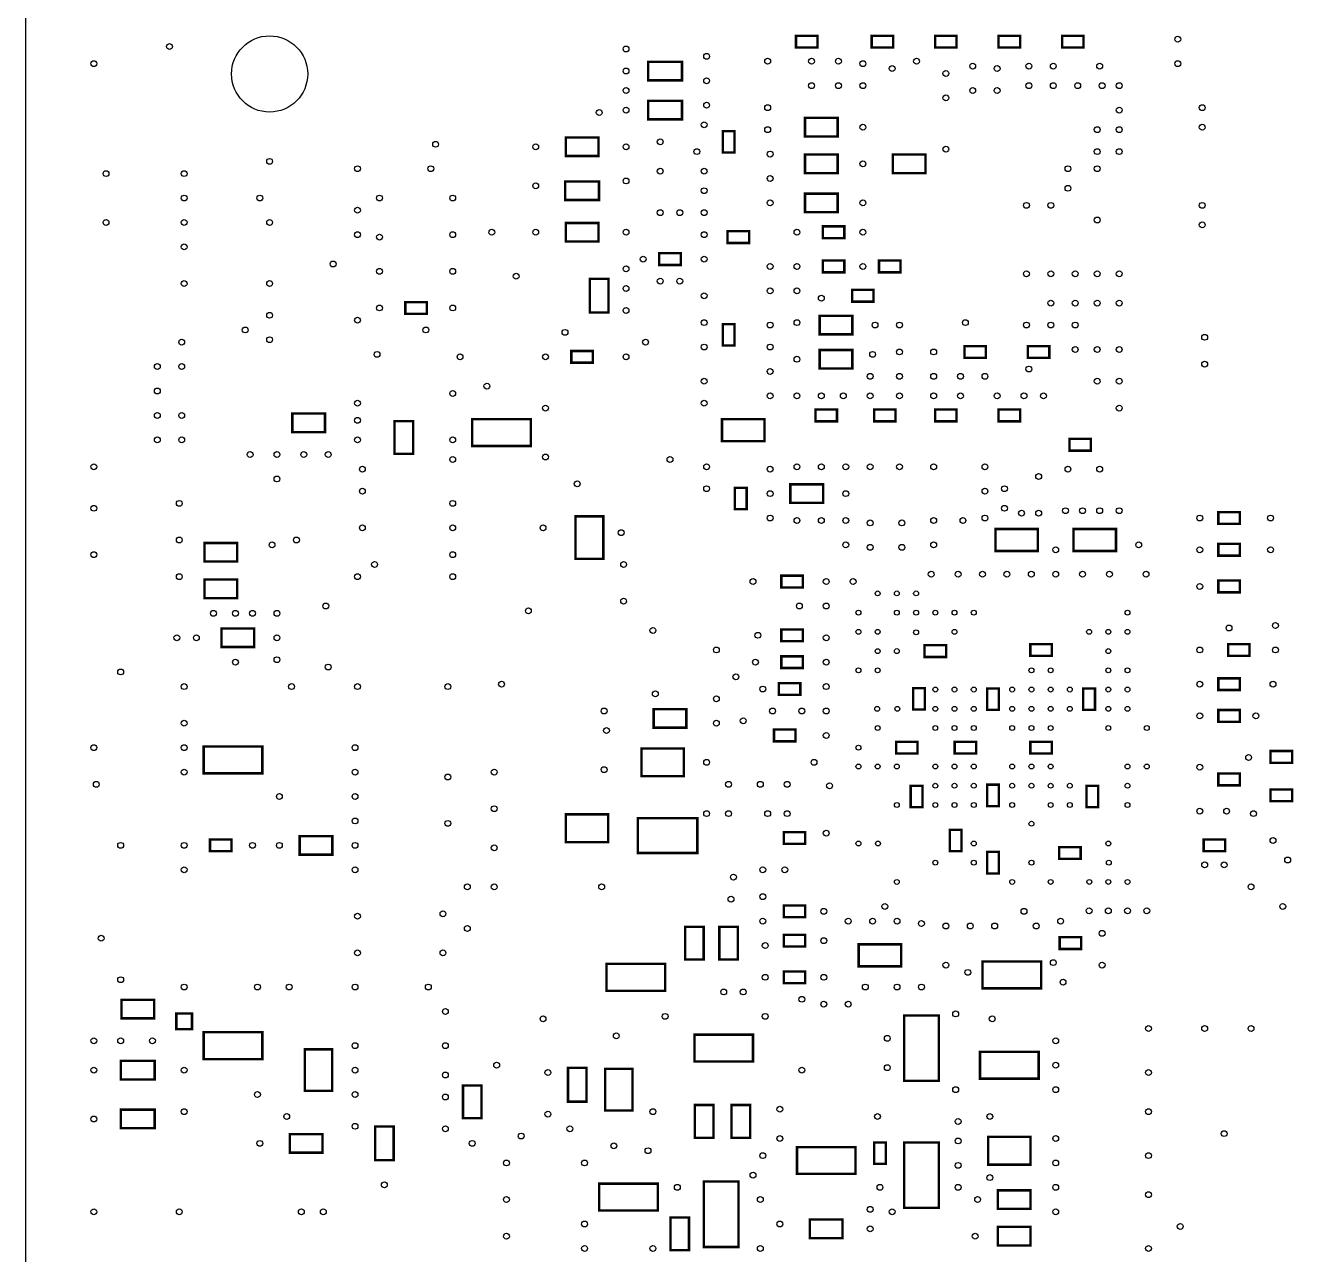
# Model space of a CAD drawing. Extents: x -225 to 380, y -363 to 289.
# Drawn here: x -89.5 to -23.4, y -137.2 to -73.3 of the extents above; entities that cross this region are included whole.
import ezdxf

# ---------------------------------------------------------------- set-up
doc = ezdxf.new("R2010")
doc.units = 0
doc.header["$MEASUREMENT"] = 0
doc.layers.get('0').update_dxf_attribs({"linetype": 'CONTINUOUS'})
for name, color, linetype in [('1_4_FUGAS_PASADAS', 1, 'CONTINUOUS'), ('_G01-IND-2BOT_OUTLINE_PART', 7, 'CONTINUOUS'), ('_G01-IND-3GEN_DRILLS', 40, 'CONTINUOUS')]:
    doc.layers.add(name, color=color, linetype=linetype)

# ---------------------------------------------------------------- blocks, each defined once
blk = doc.blocks.new('ROUND_6')
blk.add_circle((0, 0), 0.005)
blk = doc.blocks.new('ROUND_99')
blk.add_circle((0, 0), 0.006)
blk = doc.blocks.new('ROUND_238')
blk.add_circle((0, 0), 0.078)

msp = doc.modelspace()

# ---------------------------------------------------------------- linework, layer by layer
at = {"layer": '1_4_FUGAS_PASADAS', "linetype": 'Continuous'}
msp.add_lwpolyline([(88.59519, -14.351), (-18.18867, -14.351, 0.22773508), (-22.15424, -16.256, -0.22773508), (-26.11981, -18.161), (-28.52828, -18.161, -0.22773508), (-32.49385, -16.256, 0.22773508), (-36.45943, -14.351), (-83.18501, -14.351, 0.41421356), (-89.53501, -20.701), (-89.53501, -193.548, 0.41421356), (-83.18501, -199.898), (-39.75101, -199.898, -0.41421356), (-34.67101, -204.978), (-34.67101, -211.20175, 0.41418569), (-28.32161, -217.55175), (16.89038, -217.55606, 0.41424144), (23.24098, -211.20606), (23.24098, -206.12289, -0.41420392), (28.32082, -201.04289), (80.39121, -201.04118, 0.41420392)], format="xyb", dxfattribs=at)
at = {"layer": '_G01-IND-2BOT_OUTLINE_PART', "linetype": 'Continuous', "const_width": 0.127}
for points in [[(-49.45381, -73.8632), (-49.45381, -74.4728), (-48.33621, -74.4728), (-48.33621, -73.8632), (-49.45381, -73.8632)], [(-44.39921, -74.4728), (-44.39921, -73.8632), (-45.51681, -73.8632), (-45.51681, -74.4728), (-44.39921, -74.4728)], [(-42.21481, -73.8632), (-42.21481, -74.4728), (-41.09721, -74.4728), (-41.09721, -73.8632), (-42.21481, -73.8632)], [(-38.91281, -73.8632), (-38.91281, -74.4728), (-37.79521, -74.4728), (-37.79521, -73.8632), (-38.91281, -73.8632)], [(-35.61081, -73.8632), (-35.61081, -74.4728), (-34.49321, -74.4728), (-34.49321, -73.8632), (-35.61081, -73.8632)], [(-55.38471, -76.1746), (-55.38471, -75.2094), (-57.13731, -75.2094), (-57.13731, -76.1746), (-55.38471, -76.1746)], [(-55.38471, -78.2066), (-55.38471, -77.2414), (-57.13731, -77.2414), (-57.13731, -78.2066), (-55.38471, -78.2066)], [(-47.28211, -79.0956), (-47.28211, -78.1304), (-48.98391, -78.1304), (-48.98391, -79.0956), (-47.28211, -79.0956)], [(-59.72811, -80.1116), (-59.72811, -79.1464), (-61.42991, -79.1464), (-61.42991, -80.1116), (-59.72811, -80.1116)], [(-53.26381, -79.9338), (-52.65421, -79.9338), (-52.65421, -78.8162), (-53.26381, -78.8162), (-53.26381, -79.9338)], [(-47.28211, -81.0006), (-47.28211, -80.0354), (-48.98391, -80.0354), (-48.98391, -81.0006), (-47.28211, -81.0006)], [(-42.71011, -81.0006), (-42.71011, -80.0354), (-44.41191, -80.0354), (-44.41191, -81.0006), (-42.71011, -81.0006)], [(-59.70271, -82.3976), (-59.70271, -81.4324), (-61.45531, -81.4324), (-61.45531, -82.3976), (-59.70271, -82.3976)], [(-47.28211, -83.0326), (-47.28211, -82.0674), (-48.98391, -82.0674), (-48.98391, -83.0326), (-47.28211, -83.0326)], [(-59.72811, -84.5566), (-59.72811, -83.5914), (-61.42991, -83.5914), (-61.42991, -84.5566), (-59.72811, -84.5566)], [(-51.89221, -84.6328), (-51.89221, -84.0232), (-53.00981, -84.0232), (-53.00981, -84.6328), (-51.89221, -84.6328)], [(-46.93921, -84.3788), (-46.93921, -83.7692), (-48.05681, -83.7692), (-48.05681, -84.3788), (-46.93921, -84.3788)], [(-56.56581, -85.1662), (-56.56581, -85.7758), (-55.44821, -85.7758), (-55.44821, -85.1662), (-56.56581, -85.1662)], [(-46.93921, -86.1568), (-46.93921, -85.5472), (-48.05681, -85.5472), (-48.05681, -86.1568), (-46.93921, -86.1568)], [(-44.01821, -86.1568), (-44.01821, -85.5472), (-45.13581, -85.5472), (-45.13581, -86.1568), (-44.01821, -86.1568)], [(-60.17261, -88.2523), (-59.20741, -88.2523), (-59.20741, -86.4997), (-60.17261, -86.4997), (-60.17261, -88.2523)], [(-45.41521, -87.6808), (-45.41521, -87.0712), (-46.53281, -87.0712), (-46.53281, -87.6808), (-45.41521, -87.6808)], [(-69.77381, -87.7062), (-69.77381, -88.3158), (-68.65621, -88.3158), (-68.65621, -87.7062), (-69.77381, -87.7062)], [(-46.52011, -89.3826), (-46.52011, -88.4174), (-48.22191, -88.4174), (-48.22191, -89.3826), (-46.52011, -89.3826)], [(-53.26381, -89.9668), (-52.65421, -89.9668), (-52.65421, -88.8492), (-53.26381, -88.8492), (-53.26381, -89.9668)], [(-39.57321, -90.6018), (-39.57321, -89.9922), (-40.69081, -89.9922), (-40.69081, -90.6018), (-39.57321, -90.6018)], [(-37.38881, -89.9922), (-37.38881, -90.6018), (-36.27121, -90.6018), (-36.27121, -89.9922), (-37.38881, -89.9922)], [(-60.02021, -90.8558), (-60.02021, -90.2462), (-61.13781, -90.2462), (-61.13781, -90.8558), (-60.02021, -90.8558)], [(-48.22191, -90.1954), (-48.22191, -91.1606), (-46.52011, -91.1606), (-46.52011, -90.1954), (-48.22191, -90.1954)], [(-47.32021, -93.9038), (-47.32021, -93.2942), (-48.43781, -93.2942), (-48.43781, -93.9038), (-47.32021, -93.9038)], [(-44.27221, -93.9038), (-44.27221, -93.2942), (-45.38981, -93.2942), (-45.38981, -93.9038), (-44.27221, -93.9038)], [(-41.09721, -93.9038), (-41.09721, -93.2942), (-42.21481, -93.2942), (-42.21481, -93.9038), (-41.09721, -93.9038)], [(-37.79521, -93.9038), (-37.79521, -93.2942), (-38.91281, -93.2942), (-38.91281, -93.9038), (-37.79521, -93.9038)], [(-75.65391, -93.4974), (-75.65391, -94.4626), (-73.95211, -94.4626), (-73.95211, -93.4974), (-75.65391, -93.4974)], [(-70.33261, -95.5929), (-69.36741, -95.5929), (-69.36741, -93.8911), (-70.33261, -93.8911), (-70.33261, -95.5929)], [(-63.24601, -95.1865), (-63.24601, -93.7895), (-66.29401, -93.7895), (-66.29401, -95.1865), (-63.24601, -95.1865)], [(-53.30191, -93.7895), (-53.30191, -94.9325), (-51.09211, -94.9325), (-51.09211, -93.7895), (-53.30191, -93.7895)], [(-35.22981, -94.8182), (-35.22981, -95.4278), (-34.11221, -95.4278), (-34.11221, -94.8182), (-35.22981, -94.8182)], [(-48.04411, -98.1456), (-48.04411, -97.1804), (-49.74591, -97.1804), (-49.74591, -98.1456), (-48.04411, -98.1456)], [(-52.01921, -97.3582), (-52.62881, -97.3582), (-52.62881, -98.4758), (-52.01921, -98.4758), (-52.01921, -97.3582)], [(-26.36521, -99.2378), (-26.36521, -98.6282), (-27.48281, -98.6282), (-27.48281, -99.2378), (-26.36521, -99.2378)], [(-60.92191, -101.0539), (-59.47411, -101.0539), (-59.47411, -98.8441), (-60.92191, -98.8441), (-60.92191, -101.0539)], [(-36.86811, -100.6475), (-36.86811, -99.5045), (-39.07791, -99.5045), (-39.07791, -100.6475), (-36.86811, -100.6475)], [(-32.80411, -100.6475), (-32.80411, -99.5045), (-35.01391, -99.5045), (-35.01391, -100.6475), (-32.80411, -100.6475)], [(-80.22591, -100.2284), (-80.22591, -101.1936), (-78.52411, -101.1936), (-78.52411, -100.2284), (-80.22591, -100.2284)], [(-26.36521, -100.8888), (-26.36521, -100.2792), (-27.48281, -100.2792), (-27.48281, -100.8888), (-26.36521, -100.8888)], [(-49.09821, -102.5398), (-49.09821, -101.9302), (-50.21581, -101.9302), (-50.21581, -102.5398), (-49.09821, -102.5398)], [(-78.52411, -103.0986), (-78.52411, -102.1334), (-80.22591, -102.1334), (-80.22591, -103.0986), (-78.52411, -103.0986)], [(-26.36521, -102.7938), (-26.36521, -102.1842), (-27.48281, -102.1842), (-27.48281, -102.7938), (-26.36521, -102.7938)], [(-77.63511, -105.6386), (-77.63511, -104.6734), (-79.33691, -104.6734), (-79.33691, -105.6386), (-77.63511, -105.6386)], [(-50.21581, -104.7242), (-50.21581, -105.3338), (-49.09821, -105.3338), (-49.09821, -104.7242), (-50.21581, -104.7242)], [(-42.7637, -105.54615), (-42.7637, -106.15575), (-41.6461, -106.15575), (-41.6461, -105.54615), (-42.7637, -105.54615)], [(-36.14421, -106.0958), (-36.14421, -105.4862), (-37.26181, -105.4862), (-37.26181, -106.0958), (-36.14421, -106.0958)], [(-26.97481, -105.4862), (-26.97481, -106.0958), (-25.85721, -106.0958), (-25.85721, -105.4862), (-26.97481, -105.4862)], [(-49.09821, -106.7308), (-49.09821, -106.1212), (-50.21581, -106.1212), (-50.21581, -106.7308), (-49.09821, -106.7308)], [(-26.36521, -107.8738), (-26.36521, -107.2642), (-27.48281, -107.2642), (-27.48281, -107.8738), (-26.36521, -107.8738)], [(-50.34281, -107.5182), (-50.34281, -108.1278), (-49.22521, -108.1278), (-49.22521, -107.5182), (-50.34281, -107.5182)], [(-43.35781, -108.8898), (-42.74821, -108.8898), (-42.74821, -107.7722), (-43.35781, -107.7722), (-43.35781, -108.8898)], [(-38.90011, -107.79227), (-39.50971, -107.79227), (-39.50971, -108.90987), (-38.90011, -108.90987), (-38.90011, -107.79227)], [(-33.90012, -107.79227), (-34.50972, -107.79227), (-34.50972, -108.90987), (-33.90012, -108.90987), (-33.90012, -107.79227)], [(-56.85791, -108.8644), (-56.85791, -109.8296), (-55.15611, -109.8296), (-55.15611, -108.8644), (-56.85791, -108.8644)], [(-26.36521, -109.5248), (-26.36521, -108.9152), (-27.48281, -108.9152), (-27.48281, -109.5248), (-26.36521, -109.5248)], [(-50.59681, -109.9312), (-50.59681, -110.5408), (-49.47921, -110.5408), (-49.47921, -109.9312), (-50.59681, -109.9312)], [(-43.12921, -111.1758), (-43.12921, -110.5662), (-44.24681, -110.5662), (-44.24681, -111.1758), (-43.12921, -111.1758)], [(-41.19881, -110.5662), (-41.19881, -111.1758), (-40.08121, -111.1758), (-40.08121, -110.5662), (-41.19881, -110.5662)], [(-36.14421, -111.1758), (-36.14421, -110.5662), (-37.26181, -110.5662), (-37.26181, -111.1758), (-36.14421, -111.1758)], [(-80.26401, -110.8075), (-80.26401, -112.2045), (-77.21601, -112.2045), (-77.21601, -110.8075), (-80.26401, -110.8075)], [(-57.49291, -110.9091), (-57.49291, -112.3569), (-55.28311, -112.3569), (-55.28311, -110.9091), (-57.49291, -110.9091)], [(-23.64614, -111.65586), (-23.64614, -111.04626), (-24.76374, -111.04626), (-24.76374, -111.65586), (-23.64614, -111.65586)], [(-26.36521, -112.8268), (-26.36521, -112.2172), (-27.48281, -112.2172), (-27.48281, -112.8268), (-26.36521, -112.8268)], [(-42.87521, -112.8522), (-43.48481, -112.8522), (-43.48481, -113.9698), (-42.87521, -113.9698), (-42.87521, -112.8522)], [(-39.50971, -113.90986), (-38.90011, -113.90986), (-38.90011, -112.79226), (-39.50971, -112.79226), (-39.50971, -113.90986)], [(-34.34081, -113.9698), (-33.73121, -113.9698), (-33.73121, -112.8522), (-34.34081, -112.8522), (-34.34081, -113.9698)], [(-23.64614, -113.65586), (-23.64614, -113.04626), (-24.76374, -113.04626), (-24.76374, -113.65586), (-23.64614, -113.65586)], [(-59.22011, -115.7859), (-59.22011, -114.3381), (-61.42991, -114.3381), (-61.42991, -115.7859), (-59.22011, -115.7859)], [(-57.68341, -114.5413), (-57.68341, -116.3447), (-54.58461, -116.3447), (-54.58461, -114.5413), (-57.68341, -114.5413)], [(-40.84321, -115.1382), (-41.45281, -115.1382), (-41.45281, -116.2558), (-40.84321, -116.2558), (-40.84321, -115.1382)], [(-79.93381, -115.6462), (-79.93381, -116.2558), (-78.81621, -116.2558), (-78.81621, -115.6462), (-79.93381, -115.6462)], [(-73.57111, -116.4336), (-73.57111, -115.4684), (-75.27291, -115.4684), (-75.27291, -116.4336), (-73.57111, -116.4336)], [(-48.97121, -115.8748), (-48.97121, -115.2652), (-50.08881, -115.2652), (-50.08881, -115.8748), (-48.97121, -115.8748)], [(-28.24481, -115.6462), (-28.24481, -116.2558), (-27.12721, -116.2558), (-27.12721, -115.6462), (-28.24481, -115.6462)], [(-38.90011, -116.29213), (-39.50971, -116.29213), (-39.50971, -117.40973), (-38.90011, -117.40973), (-38.90011, -116.29213)], [(-34.64612, -116.65585), (-34.64612, -116.04625), (-35.76372, -116.04625), (-35.76372, -116.65585), (-34.64612, -116.65585)], [(-50.08881, -119.0752), (-50.08881, -119.6848), (-48.97121, -119.6848), (-48.97121, -119.0752), (-50.08881, -119.0752)], [(-55.21961, -121.8819), (-54.25441, -121.8819), (-54.25441, -120.1801), (-55.21961, -120.1801), (-55.21961, -121.8819)], [(-52.47641, -120.1801), (-53.44161, -120.1801), (-53.44161, -121.8819), (-52.47641, -121.8819), (-52.47641, -120.1801)], [(-50.08881, -120.5992), (-50.08881, -121.2088), (-48.97121, -121.2088), (-48.97121, -120.5992), (-50.08881, -120.5992)], [(-43.98011, -122.2375), (-43.98011, -121.0945), (-46.18991, -121.0945), (-46.18991, -122.2375), (-43.98011, -122.2375)], [(-35.73781, -120.7262), (-35.73781, -121.3358), (-34.62021, -121.3358), (-34.62021, -120.7262), (-35.73781, -120.7262)], [(-59.30901, -122.1105), (-59.30901, -123.5075), (-56.26101, -123.5075), (-56.26101, -122.1105), (-59.30901, -122.1105)], [(-39.75101, -121.9835), (-39.75101, -123.3805), (-36.70301, -123.3805), (-36.70301, -121.9835), (-39.75101, -121.9835)], [(-50.08881, -122.5042), (-50.08881, -123.1138), (-48.97121, -123.1138), (-48.97121, -122.5042), (-50.08881, -122.5042)], [(-82.84211, -124.9426), (-82.84211, -123.9774), (-84.54391, -123.9774), (-84.54391, -124.9426), (-82.84211, -124.9426)], [(-81.68641, -124.6886), (-81.68641, -125.5014), (-80.87361, -125.5014), (-80.87361, -124.6886), (-81.68641, -124.6886)], [(-42.02431, -124.7902), (-43.82771, -124.7902), (-43.82771, -128.1938), (-42.02431, -128.1938), (-42.02431, -124.7902)], [(-80.26401, -125.6665), (-80.26401, -127.0635), (-77.21601, -127.0635), (-77.21601, -125.6665), (-80.26401, -125.6665)], [(-54.73701, -125.7935), (-54.73701, -127.1905), (-51.68901, -127.1905), (-51.68901, -125.7935), (-54.73701, -125.7935)], [(-75.00621, -128.7145), (-73.58381, -128.7145), (-73.58381, -126.5555), (-75.00621, -126.5555), (-75.00621, -128.7145)], [(-39.87801, -126.6825), (-39.87801, -128.0795), (-36.83001, -128.0795), (-36.83001, -126.6825), (-39.87801, -126.6825)], [(-82.81671, -128.1176), (-82.81671, -127.1524), (-84.56931, -127.1524), (-84.56931, -128.1176), (-82.81671, -128.1176)], [(-60.35041, -127.5207), (-61.31561, -127.5207), (-61.31561, -129.2733), (-60.35041, -129.2733), (-60.35041, -127.5207)], [(-57.96281, -127.5715), (-59.38521, -127.5715), (-59.38521, -129.7305), (-57.96281, -129.7305), (-57.96281, -127.5715)], [(-66.77661, -130.1369), (-65.81141, -130.1369), (-65.81141, -128.4351), (-66.77661, -128.4351), (-66.77661, -130.1369)], [(-82.81671, -130.6576), (-82.81671, -129.6924), (-84.56931, -129.6924), (-84.56931, -130.6576), (-82.81671, -130.6576)], [(-53.74641, -129.4511), (-54.71161, -129.4511), (-54.71161, -131.1529), (-53.74641, -131.1529), (-53.74641, -129.4511)], [(-51.84141, -129.4511), (-52.80661, -129.4511), (-52.80661, -131.1529), (-51.84141, -131.1529), (-51.84141, -129.4511)], [(-74.07911, -131.9276), (-74.07911, -130.9624), (-75.78091, -130.9624), (-75.78091, -131.9276), (-74.07911, -131.9276)], [(-71.34861, -132.3213), (-70.38341, -132.3213), (-70.38341, -130.5687), (-71.34861, -130.5687), (-71.34861, -132.3213)], [(-46.35501, -133.0325), (-46.35501, -131.6355), (-49.40301, -131.6355), (-49.40301, -133.0325), (-46.35501, -133.0325)], [(-45.38981, -132.5118), (-44.78021, -132.5118), (-44.78021, -131.3942), (-45.38981, -131.3942), (-45.38981, -132.5118)], [(-42.02431, -131.3942), (-43.82771, -131.3942), (-43.82771, -134.7978), (-42.02431, -134.7978), (-42.02431, -131.3942)], [(-37.24911, -132.5499), (-37.24911, -131.1021), (-39.45891, -131.1021), (-39.45891, -132.5499), (-37.24911, -132.5499)], [(-59.69001, -133.5405), (-59.69001, -134.9375), (-56.64201, -134.9375), (-56.64201, -133.5405), (-59.69001, -133.5405)], [(-52.43831, -133.4262), (-54.24171, -133.4262), (-54.24171, -136.8298), (-52.43831, -136.8298), (-52.43831, -133.4262)], [(-37.24911, -134.8486), (-37.24911, -133.8834), (-38.95091, -133.8834), (-38.95091, -134.8486), (-37.24911, -134.8486)], [(-55.98161, -136.9949), (-55.01641, -136.9949), (-55.01641, -135.2931), (-55.98161, -135.2931), (-55.98161, -136.9949)], [(-48.72991, -135.4074), (-48.72991, -136.3726), (-47.02811, -136.3726), (-47.02811, -135.4074), (-48.72991, -135.4074)], [(-38.95091, -135.7884), (-38.95091, -136.7536), (-37.24911, -136.7536), (-37.24911, -135.7884), (-38.95091, -135.7884)]]:
    msp.add_lwpolyline(points, dxfattribs=at)

# ---------------------------------------------------------------- block references
at = {"layer": '_G01-IND-3GEN_DRILLS', "linetype": 'Continuous', "xscale": 25.4, "yscale": 25.4, "zscale": 25.4, "rotation": 270}
for name, p in [('ROUND_238', (-76.83501, -75.8444)), ('ROUND_99', (-29.59101, -74.041)), ('ROUND_99', (-82.04201, -74.422)), ('ROUND_99', (-58.29301, -74.549)), ('ROUND_99', (-54.10201, -74.93)), ('ROUND_99', (-85.97901, -75.311)), ('ROUND_99', (-50.92701, -75.184)), ('ROUND_99', (-48.64101, -75.184)), ('ROUND_99', (-47.24401, -75.184)), ('ROUND_99', (-45.97401, -75.311)), ('ROUND_99', (-44.45001, -75.565)), ('ROUND_99', (-43.18001, -75.184)), ('ROUND_99', (-40.25901, -75.438)), ('ROUND_99', (-38.98901, -75.565)), ('ROUND_99', (-37.33801, -75.438)), ('ROUND_99', (-36.06801, -75.438)), ('ROUND_99', (-33.65501, -75.438)), ('ROUND_99', (-29.59101, -75.311)), ('ROUND_99', (-58.29301, -75.692)), ('ROUND_99', (-54.10201, -76.2)), ('ROUND_99', (-41.65601, -75.819)), ('ROUND_99', (-58.29301, -76.708)), ('ROUND_99', (-48.64101, -76.454)), ('ROUND_99', (-47.24401, -76.454)), ('ROUND_99', (-45.97401, -76.454)), ('ROUND_99', (-40.25901, -76.708)), ('ROUND_99', (-38.98901, -76.708)), ('ROUND_99', (-37.33801, -76.454)), ('ROUND_99', (-36.06801, -76.454)), ('ROUND_99', (-34.79801, -76.454)), ('ROUND_99', (-33.52801, -76.454)), ('ROUND_99', (-32.63901, -76.454)), ('ROUND_99', (-54.10201, -77.47)), ('ROUND_99', (-41.65601, -77.089)), ('ROUND_99', (-59.69001, -77.851)), ('ROUND_99', (-58.29301, -77.724)), ('ROUND_99', (-50.92701, -77.597)), ('ROUND_99', (-32.63901, -77.724)), ('ROUND_99', (-28.32101, -77.597)), ('ROUND_99', (-54.22901, -78.486)), ('ROUND_99', (-50.92701, -78.74)), ('ROUND_99', (-45.97401, -78.613)), ('ROUND_99', (-33.78201, -78.74)), ('ROUND_99', (-32.63901, -78.74)), ('ROUND_99', (-28.32101, -78.613)), ('ROUND_99', (-68.19901, -79.502)), ('ROUND_99', (-56.51501, -79.375)), ('ROUND_99', (-62.99201, -79.629)), ('ROUND_99', (-58.29301, -79.629)), ('ROUND_99', (-54.61001, -79.883)), ('ROUND_99', (-50.80001, -80.01)), ('ROUND_99', (-41.65601, -79.756)), ('ROUND_99', (-33.78201, -79.883)), ('ROUND_99', (-32.63901, -79.883)), ('ROUND_99', (-76.83501, -80.391)), ('ROUND_99', (-72.26301, -80.772)), ('ROUND_99', (-68.45301, -80.772)), ('ROUND_99', (-45.97401, -80.518)), ('ROUND_99', (-35.30601, -80.772)), ('ROUND_99', (-33.78201, -80.772)), ('ROUND_99', (-85.34401, -81.026)), ('ROUND_99', (-81.28001, -81.026)), ('ROUND_99', (-58.29301, -81.407)), ('ROUND_99', (-56.51501, -80.899)), ('ROUND_99', (-54.22901, -80.899)), ('ROUND_99', (-50.80001, -81.28)), ('ROUND_99', (-62.99201, -81.661)), ('ROUND_99', (-54.22901, -81.915)), ('ROUND_99', (-35.30601, -81.788)), ('ROUND_99', (-81.28001, -82.296)), ('ROUND_99', (-77.34301, -82.296)), ('ROUND_99', (-71.12001, -82.296)), ('ROUND_99', (-67.31001, -82.296)), ('ROUND_99', (-50.80001, -82.55)), ('ROUND_99', (-45.97401, -82.55)), ('ROUND_99', (-37.46501, -82.677)), ('ROUND_99', (-36.19501, -82.677)), ('ROUND_99', (-28.32101, -82.677)), ('ROUND_99', (-72.26301, -82.931)), ('ROUND_99', (-56.51501, -83.058)), ('ROUND_99', (-55.49901, -83.058)), ('ROUND_99', (-54.22901, -83.058)), ('ROUND_99', (-33.78201, -83.439)), ('ROUND_99', (-85.34401, -83.566)), ('ROUND_99', (-81.28001, -83.566)), ('ROUND_99', (-76.83501, -83.566)), ('ROUND_99', (-65.27801, -84.074)), ('ROUND_99', (-62.99201, -84.074)), ('ROUND_99', (-58.29301, -84.074)), ('ROUND_99', (-49.40301, -84.074)), ('ROUND_99', (-45.97401, -84.074)), ('ROUND_99', (-28.32101, -83.693)), ('ROUND_99', (-81.28001, -84.836)), ('ROUND_99', (-72.26301, -84.201)), ('ROUND_99', (-71.12001, -84.328)), ('ROUND_99', (-67.31001, -84.201)), ('ROUND_99', (-54.22901, -84.201)), ('ROUND_99', (-57.40401, -85.471)), ('ROUND_99', (-54.22901, -85.471)), ('ROUND_99', (-73.53301, -85.725)), ('ROUND_99', (-71.12001, -86.106)), ('ROUND_99', (-67.31001, -86.106)), ('ROUND_99', (-58.29301, -85.979)), ('ROUND_99', (-50.80001, -85.852)), ('ROUND_99', (-49.40301, -85.852)), ('ROUND_99', (-45.97401, -85.852)), ('ROUND_99', (-81.28001, -86.741)), ('ROUND_99', (-76.83501, -86.741)), ('ROUND_99', (-64.00801, -86.36)), ('ROUND_99', (-56.51501, -86.614)), ('ROUND_99', (-55.49901, -86.614)), ('ROUND_99', (-37.46501, -86.233)), ('ROUND_99', (-36.19501, -86.233)), ('ROUND_99', (-34.92501, -86.233)), ('ROUND_99', (-33.78201, -86.233)), ('ROUND_99', (-32.63901, -86.233)), ('ROUND_99', (-58.29301, -86.995)), ('ROUND_99', (-54.22901, -87.376)), ('ROUND_99', (-50.80001, -87.122)), ('ROUND_99', (-49.40301, -87.122)), ('ROUND_99', (-48.13301, -87.503)), ('ROUND_99', (-71.12001, -88.011)), ('ROUND_99', (-67.31001, -88.011)), ('ROUND_99', (-58.29301, -88.138)), ('ROUND_99', (-36.19501, -87.757)), ('ROUND_99', (-34.92501, -87.757)), ('ROUND_99', (-33.78201, -87.757)), ('ROUND_99', (-32.63901, -87.757)), ('ROUND_99', (-76.83501, -88.392)), ('ROUND_99', (-72.26301, -88.646)), ('ROUND_99', (-54.22901, -88.773)), ('ROUND_99', (-49.40301, -88.773)), ('ROUND_99', (-40.64001, -88.773)), ('ROUND_99', (-78.10501, -89.154)), ('ROUND_99', (-68.70701, -89.154)), ('ROUND_99', (-61.46801, -89.281)), ('ROUND_99', (-50.80001, -88.9)), ('ROUND_99', (-45.33901, -88.9)), ('ROUND_99', (-44.06901, -88.9)), ('ROUND_99', (-37.46501, -88.9)), ('ROUND_99', (-36.19501, -88.9)), ('ROUND_99', (-34.92501, -88.9)), ('ROUND_99', (-81.40701, -89.789)), ('ROUND_99', (-76.83501, -89.662)), ('ROUND_99', (-57.27701, -89.789)), ('ROUND_99', (-54.22901, -90.043)), ('ROUND_99', (-50.80001, -90.043)), ('ROUND_99', (-28.19401, -89.535)), ('ROUND_99', (-71.24701, -90.424)), ('ROUND_99', (-66.92901, -90.551)), ('ROUND_99', (-62.48401, -90.551)), ('ROUND_99', (-58.29301, -90.551)), ('ROUND_99', (-49.40301, -90.678)), ('ROUND_99', (-45.46601, -90.424)), ('ROUND_99', (-44.06901, -90.297)), ('ROUND_99', (-42.29101, -90.297)), ('ROUND_99', (-34.92501, -90.17)), ('ROUND_99', (-33.78201, -90.17)), ('ROUND_99', (-32.63901, -90.17)), ('ROUND_99', (-82.67701, -91.059)), ('ROUND_99', (-81.40701, -91.059)), ('ROUND_99', (-50.80001, -91.313)), ('ROUND_99', (-37.33801, -91.186)), ('ROUND_99', (-28.19401, -90.932)), ('ROUND_99', (-65.53201, -92.075)), ('ROUND_99', (-54.22901, -91.821)), ('ROUND_99', (-45.59301, -91.567)), ('ROUND_99', (-44.06901, -91.567)), ('ROUND_99', (-42.29101, -91.567)), ('ROUND_99', (-40.89401, -91.567)), ('ROUND_99', (-39.62401, -91.567)), ('ROUND_99', (-33.78201, -91.821)), ('ROUND_99', (-32.63901, -91.821)), ('ROUND_99', (-82.67701, -92.329)), ('ROUND_99', (-67.31001, -92.456)), ('ROUND_99', (-50.80001, -92.583)), ('ROUND_99', (-49.40301, -92.583)), ('ROUND_99', (-48.13301, -92.583)), ('ROUND_99', (-46.99001, -92.583)), ('ROUND_99', (-45.59301, -92.583)), ('ROUND_99', (-44.06901, -92.583)), ('ROUND_99', (-42.29101, -92.583)), ('ROUND_99', (-40.89401, -92.583)), ('ROUND_99', (-38.98901, -92.583)), ('ROUND_99', (-37.59201, -92.583)), ('ROUND_99', (-36.57601, -92.583)), ('ROUND_99', (-72.26301, -92.964)), ('ROUND_99', (-62.48401, -93.218)), ('ROUND_99', (-54.22901, -92.964)), ('ROUND_99', (-32.63901, -93.218)), ('ROUND_99', (-82.67701, -93.599)), ('ROUND_99', (-81.40701, -93.599)), ('ROUND_99', (-72.26301, -93.853)), ('ROUND_99', (-82.67701, -94.869)), ('ROUND_99', (-81.40701, -94.869)), ('ROUND_99', (-72.26301, -94.869)), ('ROUND_99', (-67.31001, -94.869)), ('ROUND_99', (-77.85101, -95.631)), ('ROUND_99', (-76.45401, -95.631)), ('ROUND_99', (-75.05701, -95.631)), ('ROUND_99', (-73.78701, -95.631)), ('ROUND_99', (-67.31001, -95.885)), ('ROUND_99', (-62.48401, -95.758)), ('ROUND_99', (-56.00701, -95.885)), ('ROUND_99', (-85.97901, -96.266)), ('ROUND_99', (-72.00901, -96.393)), ('ROUND_99', (-54.10201, -96.266)), ('ROUND_99', (-50.80001, -96.393)), ('ROUND_99', (-49.40301, -96.266)), ('ROUND_99', (-48.13301, -96.266)), ('ROUND_99', (-46.86301, -96.266)), ('ROUND_99', (-45.59301, -96.266)), ('ROUND_99', (-44.06901, -96.266)), ('ROUND_99', (-42.29101, -96.266)), ('ROUND_99', (-39.62401, -96.266)), ('ROUND_99', (-35.30601, -96.393)), ('ROUND_99', (-33.65501, -96.393)), ('ROUND_99', (-76.45401, -96.901)), ('ROUND_99', (-60.83301, -97.155)), ('ROUND_99', (-54.10201, -97.409)), ('ROUND_99', (-38.60801, -97.409)), ('ROUND_99', (-36.83001, -96.774)), ('ROUND_99', (-72.00901, -97.536)), ('ROUND_99', (-50.80001, -97.663)), ('ROUND_99', (-46.86301, -97.663)), ('ROUND_99', (-39.62401, -97.536)), ('ROUND_99', (-85.97901, -98.425)), ('ROUND_99', (-81.53401, -98.171)), ('ROUND_99', (-67.31001, -98.171)), ('ROUND_99', (-38.60801, -98.425)), ('ROUND_99', (-37.71901, -98.679)), ('ROUND_99', (-36.83001, -98.679)), ('ROUND_99', (-35.43301, -98.552)), ('ROUND_99', (-34.54401, -98.552)), ('ROUND_99', (-33.65501, -98.552)), ('ROUND_99', (-32.63901, -98.552)), ('ROUND_99', (-50.80001, -98.933)), ('ROUND_99', (-49.40301, -99.06)), ('ROUND_99', (-48.13301, -99.06)), ('ROUND_99', (-46.86301, -99.06)), ('ROUND_99', (-45.59301, -99.187)), ('ROUND_99', (-43.94201, -99.187)), ('ROUND_99', (-42.29101, -99.06)), ('ROUND_99', (-40.76701, -99.06)), ('ROUND_99', (-39.62401, -98.933)), ('ROUND_99', (-28.44801, -98.933)), ('ROUND_99', (-24.76501, -98.933)), ('ROUND_99', (-81.53401, -100.076)), ('ROUND_99', (-75.43801, -100.076)), ('ROUND_99', (-72.00901, -99.441)), ('ROUND_99', (-67.31001, -99.441)), ('ROUND_99', (-62.61101, -99.441)), ('ROUND_99', (-58.54701, -99.695)), ('ROUND_99', (-76.70801, -100.33)), ('ROUND_99', (-46.86301, -100.33)), ('ROUND_99', (-45.59301, -100.457)), ('ROUND_99', (-43.94201, -100.457)), ('ROUND_99', (-42.29101, -100.33)), ('ROUND_99', (-35.94101, -100.584)), ('ROUND_99', (-31.62301, -100.33)), ('ROUND_99', (-28.44801, -100.584)), ('ROUND_99', (-24.76501, -100.584)), ('ROUND_99', (-85.97901, -100.838)), ('ROUND_99', (-71.37401, -101.346)), ('ROUND_99', (-67.31001, -100.838)), ('ROUND_99', (-58.42001, -101.346)), ('ROUND_99', (-81.53401, -101.981)), ('ROUND_99', (-72.26301, -101.981)), ('ROUND_99', (-67.31001, -101.981)), ('ROUND_99', (-42.41801, -101.854)), ('ROUND_99', (-41.02101, -101.854)), ('ROUND_99', (-39.75101, -101.854)), ('ROUND_99', (-38.48101, -101.854)), ('ROUND_99', (-37.21101, -101.854)), ('ROUND_99', (-35.94101, -101.854)), ('ROUND_99', (-34.54401, -101.854)), ('ROUND_99', (-33.14701, -101.854)), ('ROUND_99', (-31.24201, -101.854)), ('ROUND_99', (-51.68901, -102.235)), ('ROUND_99', (-47.87901, -102.235)), ('ROUND_99', (-46.48201, -102.235)), ('ROUND_99', (-28.44801, -102.489)), ('ROUND_99', (-58.42001, -103.251)), ('ROUND_6', (-45.2049, -102.85095)), ('ROUND_6', (-44.2049, -102.85095)), ('ROUND_6', (-43.2049, -102.85095)), ('ROUND_99', (-79.75601, -103.886)), ('ROUND_99', (-78.61301, -103.886)), ('ROUND_99', (-77.72401, -103.886)), ('ROUND_99', (-76.45401, -103.886)), ('ROUND_99', (-73.91401, -103.505)), ('ROUND_99', (-63.37301, -103.759)), ('ROUND_99', (-49.27601, -103.505)), ('ROUND_99', (-47.87901, -103.505)), ('ROUND_6', (-46.20489, -103.85095)), ('ROUND_6', (-44.2049, -103.85095)), ('ROUND_6', (-43.2049, -103.85095)), ('ROUND_6', (-42.20491, -103.85095)), ('ROUND_6', (-41.2049, -103.85095)), ('ROUND_6', (-40.20541, -103.85095)), ('ROUND_6', (-32.20493, -103.85095)), ('ROUND_99', (-26.92401, -104.648)), ('ROUND_99', (-24.51101, -104.521)), ('ROUND_99', (-81.66101, -105.156)), ('ROUND_99', (-80.64501, -105.156)), ('ROUND_99', (-76.45401, -105.156)), ('ROUND_99', (-56.89601, -104.775)), ('ROUND_99', (-51.43501, -105.029)), ('ROUND_99', (-47.87901, -105.156)), ('ROUND_6', (-46.20489, -104.85095)), ('ROUND_6', (-45.2049, -104.85095)), ('ROUND_6', (-43.2049, -104.87457)), ('ROUND_6', (-41.2049, -104.85095)), ('ROUND_6', (-34.20492, -104.85095)), ('ROUND_6', (-33.20492, -104.85095)), ('ROUND_6', (-32.20493, -104.85095)), ('ROUND_99', (-53.59401, -105.791)), ('ROUND_6', (-45.2049, -105.85577)), ('ROUND_6', (-44.2049, -105.85095)), ('ROUND_6', (-33.20492, -105.85095)), ('ROUND_99', (-28.44801, -105.791)), ('ROUND_99', (-24.51101, -105.791)), ('ROUND_99', (-78.61301, -106.426)), ('ROUND_99', (-76.45401, -106.299)), ('ROUND_99', (-73.78701, -106.68)), ('ROUND_99', (-51.56201, -106.426)), ('ROUND_99', (-47.87901, -106.426)), ('ROUND_99', (-84.58201, -106.934)), ('ROUND_99', (-52.57801, -107.188)), ('ROUND_6', (-46.20489, -106.85095)), ('ROUND_6', (-45.2049, -106.85095)), ('ROUND_6', (-37.20492, -106.85095)), ('ROUND_6', (-36.20491, -106.85095)), ('ROUND_6', (-33.20492, -106.85095)), ('ROUND_6', (-32.20493, -106.85095)), ('ROUND_99', (-81.28001, -107.696)), ('ROUND_99', (-75.69201, -107.696)), ('ROUND_99', (-72.26301, -107.696)), ('ROUND_99', (-67.56401, -107.696)), ('ROUND_99', (-64.77001, -107.569)), ('ROUND_99', (-51.18101, -107.823)), ('ROUND_99', (-47.87901, -107.696)), ('ROUND_6', (-42.20491, -107.85094)), ('ROUND_6', (-41.2049, -107.85094)), ('ROUND_6', (-40.20491, -107.85094)), ('ROUND_6', (-38.20491, -107.85094)), ('ROUND_6', (-37.20492, -107.85094)), ('ROUND_6', (-36.20491, -107.85094)), ('ROUND_6', (-35.20492, -107.85094)), ('ROUND_6', (-33.20492, -107.85094)), ('ROUND_6', (-32.20493, -107.85094)), ('ROUND_99', (-28.44801, -107.569)), ('ROUND_99', (-24.63801, -107.569)), ('ROUND_99', (-56.76901, -108.077)), ('ROUND_99', (-53.59401, -108.331)), ('ROUND_99', (-59.43601, -108.966)), ('ROUND_99', (-50.67301, -108.966)), ('ROUND_99', (-49.14901, -108.966)), ('ROUND_99', (-47.87901, -108.966)), ('ROUND_6', (-45.22725, -108.85094)), ('ROUND_6', (-44.1795, -108.85094)), ('ROUND_6', (-42.20491, -108.85094)), ('ROUND_6', (-41.2049, -108.85094)), ('ROUND_6', (-40.20491, -108.85094)), ('ROUND_6', (-38.20491, -108.85094)), ('ROUND_6', (-37.20492, -108.85094)), ('ROUND_6', (-36.20491, -108.85094)), ('ROUND_6', (-35.20492, -108.85094)), ('ROUND_6', (-33.20492, -108.85094)), ('ROUND_6', (-32.20493, -108.85094)), ('ROUND_99', (-28.44801, -109.22)), ('ROUND_99', (-25.52701, -109.22)), ('ROUND_99', (-81.28001, -109.601)), ('ROUND_99', (-59.30901, -109.982)), ('ROUND_99', (-53.59401, -109.601)), ('ROUND_99', (-52.19701, -109.474)), ('ROUND_6', (-45.2049, -109.85094)), ('ROUND_6', (-42.20491, -109.85094)), ('ROUND_6', (-41.2049, -109.85094)), ('ROUND_6', (-40.20491, -109.85094)), ('ROUND_6', (-38.20491, -109.85094)), ('ROUND_6', (-37.20492, -109.85094)), ('ROUND_6', (-36.20491, -109.85094)), ('ROUND_6', (-33.20492, -109.85094)), ('ROUND_6', (-31.20492, -109.85094)), ('ROUND_99', (-47.87901, -110.236)), ('ROUND_99', (-85.97901, -110.871)), ('ROUND_99', (-81.28001, -110.871)), ('ROUND_99', (-72.39001, -110.871)), ('ROUND_6', (-46.20489, -110.871)), ('ROUND_99', (-54.10201, -111.633)), ('ROUND_99', (-48.51401, -111.633)), ('ROUND_6', (-46.20489, -111.85094)), ('ROUND_6', (-45.2049, -111.85094)), ('ROUND_6', (-44.2049, -111.85094)), ('ROUND_6', (-42.20491, -111.85094)), ('ROUND_6', (-41.2049, -111.85094)), ('ROUND_6', (-40.20491, -111.85094)), ('ROUND_6', (-38.20491, -111.85094)), ('ROUND_6', (-37.20492, -111.85094)), ('ROUND_6', (-36.20491, -111.85094)), ('ROUND_6', (-32.20493, -111.85094)), ('ROUND_6', (-31.20492, -111.85094)), ('ROUND_99', (-28.44801, -111.887)), ('ROUND_99', (-25.90801, -111.379)), ('ROUND_99', (-81.28001, -112.141)), ('ROUND_99', (-72.39001, -112.141)), ('ROUND_99', (-67.56401, -112.395)), ('ROUND_99', (-65.15101, -112.141)), ('ROUND_99', (-59.43601, -112.014)), ('ROUND_99', (-85.85201, -112.776)), ('ROUND_99', (-52.95901, -112.776)), ('ROUND_99', (-51.30801, -112.776)), ('ROUND_99', (-49.91101, -112.776)), ('ROUND_99', (-47.70502, -112.85093)), ('ROUND_6', (-42.20491, -112.85093)), ('ROUND_6', (-41.2049, -112.85093)), ('ROUND_6', (-40.20491, -112.85093)), ('ROUND_6', (-38.20491, -112.85093)), ('ROUND_6', (-37.20492, -112.85093)), ('ROUND_6', (-36.20491, -112.85093)), ('ROUND_6', (-35.20492, -112.85093)), ('ROUND_6', (-32.20493, -112.85093)), ('ROUND_99', (-76.32701, -113.411)), ('ROUND_99', (-72.39001, -113.411)), ('ROUND_6', (-44.2049, -113.85093)), ('ROUND_6', (-42.20491, -113.85093)), ('ROUND_6', (-41.2049, -113.85093)), ('ROUND_6', (-40.20491, -113.85093)), ('ROUND_6', (-38.20491, -113.85093)), ('ROUND_6', (-36.20491, -113.85093)), ('ROUND_6', (-35.20492, -113.85093)), ('ROUND_6', (-32.20493, -113.85093)), ('ROUND_99', (-65.15101, -114.046)), ('ROUND_99', (-54.10201, -114.3)), ('ROUND_99', (-52.95901, -114.3)), ('ROUND_99', (-50.92701, -114.3)), ('ROUND_99', (-49.91101, -114.3)), ('ROUND_99', (-28.44801, -114.173)), ('ROUND_99', (-27.05101, -114.173)), ('ROUND_99', (-25.65401, -114.3)), ('ROUND_99', (-72.39001, -114.681)), ('ROUND_99', (-67.56401, -114.808)), ('ROUND_6', (-37.20492, -114.82553)), ('ROUND_99', (-84.58201, -115.951)), ('ROUND_99', (-81.28001, -115.951)), ('ROUND_99', (-77.72401, -115.951)), ('ROUND_99', (-76.32701, -115.951)), ('ROUND_99', (-72.39001, -115.951)), ('ROUND_99', (-47.87901, -115.316)), ('ROUND_6', (-46.20489, -115.85093)), ('ROUND_6', (-45.18889, -115.85093)), ('ROUND_6', (-40.20491, -115.85093)), ('ROUND_6', (-33.20492, -115.85093)), ('ROUND_99', (-24.63801, -115.697)), ('ROUND_99', (-65.15101, -116.078)), ('ROUND_99', (-81.28001, -117.221)), ('ROUND_99', (-72.39001, -117.221)), ('ROUND_99', (-51.18101, -117.221)), ('ROUND_99', (-50.03801, -117.221)), ('ROUND_6', (-42.20465, -116.85143)), ('ROUND_6', (-40.20491, -116.85143)), ('ROUND_6', (-37.20492, -116.85093)), ('ROUND_6', (-33.17952, -116.84686)), ('ROUND_99', (-28.19401, -116.967)), ('ROUND_99', (-27.17801, -116.967)), ('ROUND_99', (-23.87601, -116.713)), ('ROUND_99', (-52.70501, -117.602)), ('ROUND_6', (-44.2049, -117.85092)), ('ROUND_6', (-38.20491, -117.85092)), ('ROUND_6', (-36.20491, -117.85092)), ('ROUND_6', (-34.19146, -117.85092)), ('ROUND_6', (-33.20492, -117.85092)), ('ROUND_6', (-32.20493, -117.85092)), ('ROUND_99', (-66.54801, -118.11)), ('ROUND_99', (-65.15101, -118.11)), ('ROUND_99', (-59.56301, -118.11)), ('ROUND_99', (-25.78101, -118.11)), ('ROUND_99', (-52.83201, -118.745)), ('ROUND_99', (-51.18101, -118.618)), ('ROUND_99', (-44.83101, -119.126)), ('ROUND_99', (-24.13001, -119.126)), ('ROUND_99', (-72.26301, -119.634)), ('ROUND_99', (-67.81801, -119.507)), ('ROUND_99', (-51.18101, -119.888)), ('ROUND_99', (-48.00601, -119.38)), ('ROUND_99', (-46.73601, -119.888)), ('ROUND_99', (-45.46601, -119.888)), ('ROUND_99', (-44.19601, -119.888)), ('ROUND_99', (-37.59201, -119.38)), ('ROUND_99', (-35.68701, -119.888)), ('ROUND_99', (-34.20492, -119.35105)), ('ROUND_99', (-33.20492, -119.35105)), ('ROUND_99', (-32.20493, -119.35105)), ('ROUND_99', (-31.20492, -119.35105)), ('ROUND_99', (-66.54801, -120.269)), ('ROUND_99', (-42.92601, -120.015)), ('ROUND_99', (-41.65601, -120.142)), ('ROUND_99', (-40.38601, -120.142)), ('ROUND_99', (-39.11601, -120.142)), ('ROUND_99', (-36.95701, -120.142)), ('ROUND_99', (-33.52801, -120.523)), ('ROUND_99', (-85.59801, -120.777)), ('ROUND_99', (-51.05401, -121.158)), ('ROUND_99', (-48.00601, -120.904)), ('ROUND_99', (-72.26301, -121.539)), ('ROUND_99', (-67.81801, -121.539)), ('ROUND_99', (-41.65601, -122.174)), ('ROUND_99', (-40.51301, -122.555)), ('ROUND_99', (-36.06801, -122.047)), ('ROUND_99', (-33.52801, -122.174)), ('ROUND_99', (-84.58201, -122.936)), ('ROUND_99', (-51.05401, -122.809)), ('ROUND_99', (-48.00601, -122.809)), ('ROUND_99', (-35.56001, -123.063)), ('ROUND_99', (-81.28001, -123.317)), ('ROUND_99', (-77.47001, -123.317)), ('ROUND_99', (-75.81901, -123.317)), ('ROUND_99', (-72.39001, -123.317)), ('ROUND_99', (-68.58001, -123.317)), ('ROUND_99', (-53.21301, -123.571)), ('ROUND_99', (-52.19701, -123.571)), ('ROUND_99', (-45.84701, -123.317)), ('ROUND_99', (-44.19601, -123.317)), ('ROUND_99', (-42.92601, -123.317)), ('ROUND_99', (-49.14901, -123.952)), ('ROUND_99', (-48.00601, -124.206)), ('ROUND_99', (-46.73601, -124.206)), ('ROUND_99', (-67.69101, -124.587)), ('ROUND_99', (-62.61101, -124.968)), ('ROUND_99', (-56.26101, -124.841)), ('ROUND_99', (-51.05401, -124.841)), ('ROUND_99', (-41.14801, -124.714)), ('ROUND_99', (-39.24301, -124.968)), ('ROUND_99', (-58.80101, -125.857)), ('ROUND_99', (-31.11501, -125.476)), ('ROUND_99', (-28.19401, -125.476)), ('ROUND_99', (-25.78101, -125.476)), ('ROUND_99', (-85.97901, -126.111)), ('ROUND_99', (-84.58201, -126.111)), ('ROUND_99', (-82.93101, -126.111)), ('ROUND_99', (-72.39001, -126.365)), ('ROUND_99', (-67.69101, -126.365)), ('ROUND_99', (-44.70401, -125.984)), ('ROUND_99', (-35.94101, -126.111)), ('ROUND_99', (-85.97901, -127.635)), ('ROUND_99', (-81.28001, -127.635)), ('ROUND_99', (-72.39001, -127.635)), ('ROUND_99', (-65.02401, -127.381)), ('ROUND_99', (-62.35701, -127.762)), ('ROUND_99', (-49.14901, -127.635)), ('ROUND_99', (-44.70401, -127.508)), ('ROUND_99', (-35.94101, -127.381)), ('ROUND_99', (-31.11501, -127.762)), ('ROUND_99', (-67.69101, -127.889)), ('ROUND_99', (-77.47001, -128.905)), ('ROUND_99', (-72.39001, -128.905)), ('ROUND_99', (-67.69101, -129.032)), ('ROUND_99', (-41.14801, -128.651)), ('ROUND_99', (-35.94101, -128.651)), ('ROUND_99', (-81.28001, -129.794)), ('ROUND_99', (-56.89601, -129.794)), ('ROUND_99', (-50.29201, -129.667)), ('ROUND_99', (-31.11501, -129.794)), ('ROUND_99', (-85.97901, -130.175)), ('ROUND_99', (-75.94601, -130.048)), ('ROUND_99', (-62.35701, -129.921)), ('ROUND_99', (-45.21201, -130.048)), ('ROUND_99', (-41.02101, -130.302)), ('ROUND_99', (-39.37001, -130.048)), ('ROUND_99', (-72.39001, -130.556)), ('ROUND_99', (-67.69101, -130.683)), ('ROUND_99', (-63.75401, -131.064)), ('ROUND_99', (-61.21401, -130.683)), ('ROUND_99', (-27.17801, -130.937)), ('ROUND_99', (-77.34301, -131.445)), ('ROUND_99', (-66.29401, -131.445)), ('ROUND_99', (-58.92801, -131.572)), ('ROUND_99', (-57.15001, -131.826)), ('ROUND_99', (-50.29201, -131.191)), ('ROUND_99', (-41.02101, -131.318)), ('ROUND_99', (-35.94101, -131.191)), ('ROUND_99', (-64.51601, -132.461)), ('ROUND_99', (-60.45201, -132.461)), ('ROUND_99', (-51.18101, -132.08)), ('ROUND_99', (-35.94101, -132.461)), ('ROUND_99', (-31.11501, -132.08)), ('ROUND_99', (-51.68901, -133.096)), ('ROUND_99', (-41.02101, -132.588)), ('ROUND_99', (-70.86601, -133.604)), ('ROUND_99', (-55.62601, -133.731)), ('ROUND_99', (-45.08501, -133.731)), ('ROUND_99', (-41.02101, -133.731)), ('ROUND_99', (-39.37001, -133.223)), ('ROUND_99', (-35.94101, -133.731)), ('ROUND_99', (-64.51601, -134.366)), ('ROUND_99', (-51.30801, -134.366)), ('ROUND_99', (-40.00501, -134.366)), ('ROUND_99', (-31.11501, -134.112)), ('ROUND_99', (-85.97901, -135.001)), ('ROUND_99', (-81.53401, -135.001)), ('ROUND_99', (-75.18401, -135.001)), ('ROUND_99', (-74.04101, -135.001)), ('ROUND_99', (-45.59301, -134.874)), ('ROUND_99', (-44.45001, -135.001)), ('ROUND_99', (-35.94101, -135.001)), ('ROUND_99', (-60.45201, -135.636)), ('ROUND_99', (-50.29201, -135.636)), ('ROUND_99', (-29.46401, -135.763)), ('ROUND_99', (-64.51601, -136.271)), ('ROUND_99', (-45.59301, -135.89)), ('ROUND_99', (-40.13201, -136.271)), ('ROUND_99', (-60.45201, -136.906)), ('ROUND_99', (-56.89601, -136.906)), ('ROUND_99', (-51.30801, -136.906)), ('ROUND_99', (-31.11501, -136.906))]:
    msp.add_blockref(name, p, dxfattribs=at)

doc.saveas('drawing.dxf')
